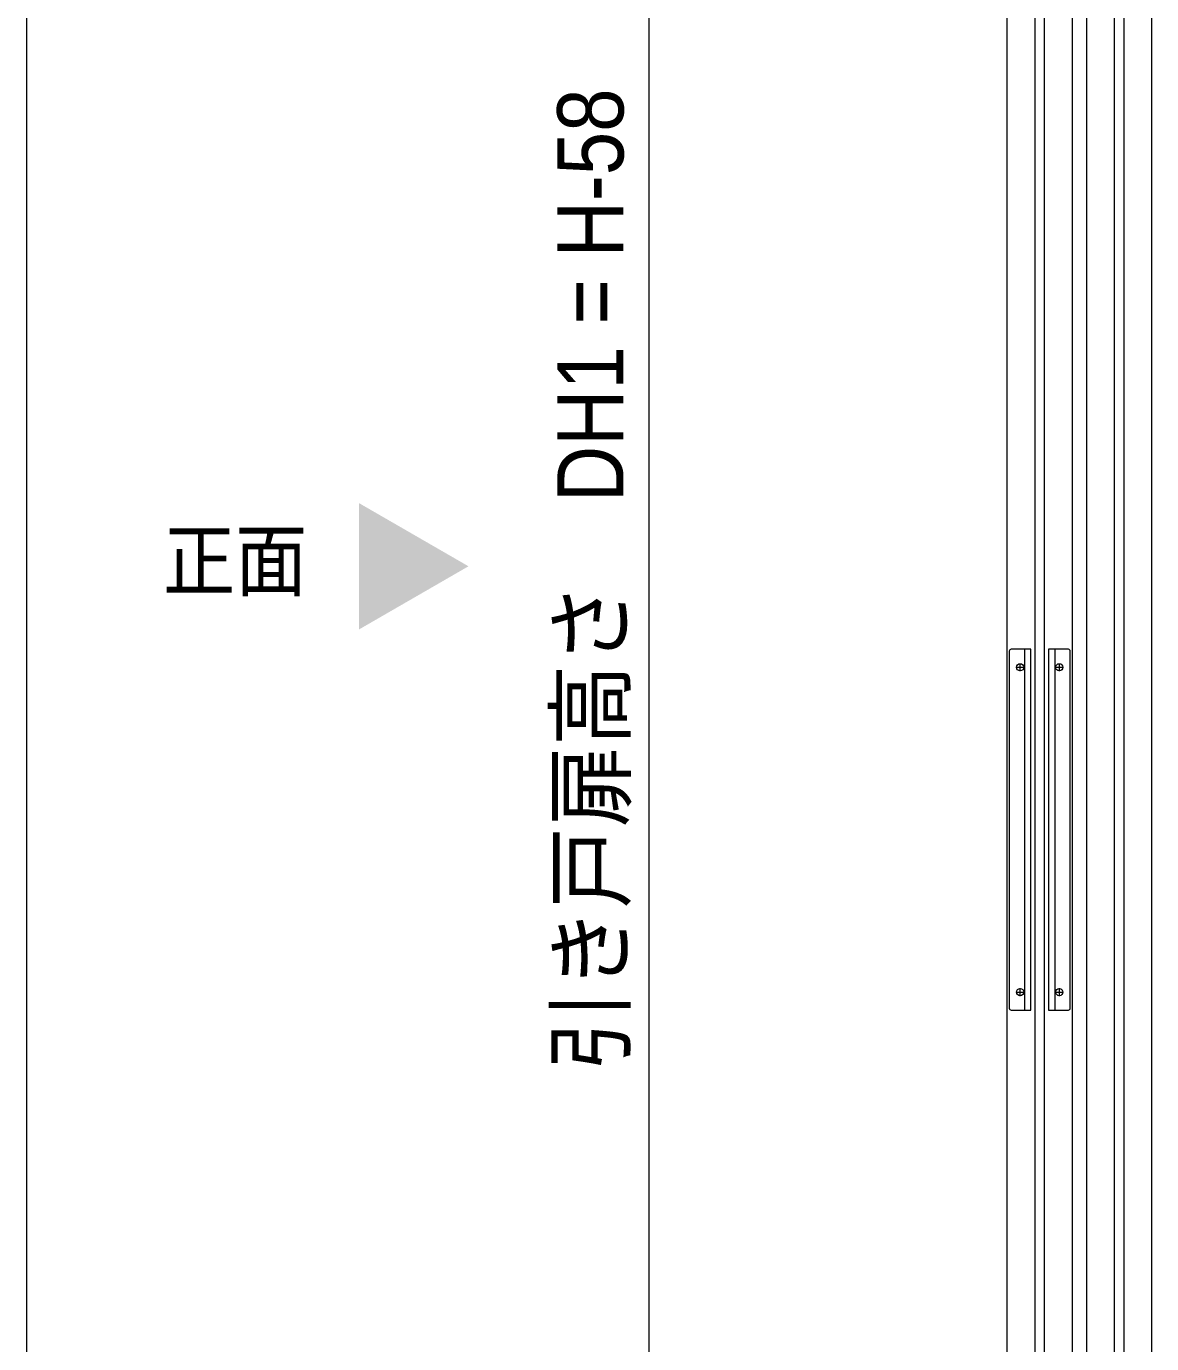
# Model space of a CAD drawing. Units: millimetres, scale not verified. Extents: x -6062 to 6062, y -3045 to 3045.
# Drawn here: x -870 to -246, y -1272 to -542 of the extents above; entities that cross this region are included whole.
import ezdxf
from ezdxf.enums import TextEntityAlignment as Align

# ---------------------------------------------------------------- set-up
doc = ezdxf.new("R2010")
doc.units = ezdxf.units.MM
doc.header["$LTSCALE"] = 20
for name, color, linetype, lineweight in [('0-0_2寸法-1', 7, 'Continuous', 9), ('0-3_2寸法-3', 7, 'Continuous', 9), ('0-4_3一般', 7, 'Continuous', 9)]:
    doc.layers.add(name, color=color, linetype=linetype, lineweight=lineweight)
doc.styles.add('ＭＳ ゴシック', font='')
doc.styles.add('ＭＳ Ｐゴシック', font='')
doc.styles.get('ＭＳ ゴシック').set_extended_font_data('MS Gothic')
doc.styles.get('ＭＳ Ｐゴシック').set_extended_font_data('MS PGothic')

# ---------------------------------------------------------------- blocks, each defined once
blk = doc.blocks.new('グループ-3')
at = {"layer": '0-4_3一般'}
blk.add_lwpolyline([(29229.3, 6100), (29949.3, 6100), (29949.3, -39680), (29229.3, -39680)], close=True, dxfattribs=at)
blk = doc.blocks.new('グループ-9')
at = {"layer": '0-4_3一般'}
for p, q in [((30109.3, -40000), (30109.3, 6840)), ((30829.3, 6840), (30829.3, -40000))]:
    blk.add_line(p, q, dxfattribs=at)
blk = doc.blocks.new('グループ-12')
at = {"layer": '0-4_3一般'}
for p, q in [((30419.3, -39120), (30419.3, 5960)), ((30519.3, 5960), (30519.3, -39120))]:
    blk.add_line(p, q, dxfattribs=at)
blk = doc.blocks.new('グループ-14')
at = {"layer": '0-4_3一般'}
for p, q in [((29252.3, -17760), (29252.3, -21720)), ((29422.3, -21740), (29422.3, -17740)), ((29756.3, -17740), (29756.3, -21740)), ((29926.3, -21720), (29926.3, -17760)), ((29328.3, -17940), (29416.3, -17940)), ((29372.3, -17984), (29372.3, -17896)), ((29762.3, -17940), (29850.3, -17940)), ((29806.3, -17896), (29806.3, -17984)), ((29328.3, -21540), (29416.3, -21540)), ((29372.3, -21584), (29372.3, -21496)), ((29762.3, -21540), (29850.3, -21540)), ((29806.3, -21496), (29806.3, -21584))]:
    blk.add_line(p, q, dxfattribs=at)
for points in [[(29272.3, -21740), (29492.3, -21740), (29492.3, -17740), (29272.3, -17740)], [(29906.3, -17740), (29686.3, -17740), (29686.3, -21740), (29906.3, -21740)]]:
    blk.add_lwpolyline(points, dxfattribs=at)
for centre in [(29372.3, -17940), (29806.3, -17940), (29372.3, -21540), (29806.3, -21540)]:
    blk.add_circle(centre, 40, dxfattribs=at)
for centre, start, end in [((29272.3, -17760), 135, 180), ((29272.3, -17760), 90, 135), ((29906.3, -17760), 45, 90), ((29906.3, -17760), 0, 45), ((29272.3, -21720), 180, 225), ((29272.3, -21720), 225, 270), ((29906.3, -21720), 270, 315), ((29906.3, -21720), 315, 0)]:
    blk.add_arc(centre, 20, start, end, dxfattribs=at)
blk = doc.blocks.new('グループ-22')
at = {"layer": '0-4_3一般'}
blk.add_lwpolyline([(29639.3, 5620), (29639.3, -39220), (29539.3, -39220), (29539.3, 5620)], close=True, dxfattribs=at)
blk = doc.blocks.new('グループ-25')
at = {"layer": '0-4_3一般'}
for name in ['グループ-9', 'グループ-3', 'グループ-12', 'グループ-22', 'グループ-14']:
    blk.add_blockref(name, (0, 0), dxfattribs=at)
blk = doc.blocks.new('グループ-26')
at = {"layer": '0-4_3一般'}
blk.add_blockref('グループ-25', (0, 0), dxfattribs=at)
blk = doc.blocks.new('グループ-61')
at = {"layer": '0-4_3一般'}
blk.add_line((18360, 6840), (18360, -40000), dxfattribs=at)
blk = doc.blocks.new('グループ-62')
at = {"layer": '0-4_3一般'}
blk.add_line((18360, 7000), (18360, -40000), dxfattribs=at)
blk = doc.blocks.new('グループ-63')
at = {"layer": '0-4_3一般'}
for name in ['グループ-61', 'グループ-62']:
    blk.add_blockref(name, (0, 0), dxfattribs=at)

msp = doc.modelspace()

# ---------------------------------------------------------------- linework, layer by layer
at = {"layer": '0-0_2寸法-1'}
msp.add_line((-524.54, 292.29), (-524.54, -1974.29), dxfattribs=at)
at = {"layer": '0-3_2寸法-3'}
msp.add_solid([(-685.28, -805.93), (-624.54, -841), (-685.28, -876.07)], dxfattribs=at)

# ---------------------------------------------------------------- block references
at = {"layer": '0-4_3一般', "xscale": 0.05, "yscale": 0.05}
for name in ['グループ-26', 'グループ-63']:
    msp.add_blockref(name, (-1787.5, 0), dxfattribs=at)

# ---------------------------------------------------------------- texts
at = {"layer": '0-0_2寸法-1', "style": 'ＭＳ Ｐゴシック', "width": 0.9}
msp.add_text('引き戸扉高さ\u3000DH1 = H-58', height=36.69, rotation=90, dxfattribs=at).set_placement((-527.65, -1120.73), align=Align.BOTTOM_LEFT)
at = {"layer": '0-3_2寸法-3', "style": 'ＭＳ ゴシック', "width": 0.9}
msp.add_text('正面', height=32.55, dxfattribs=at).set_placement((-793.76, -863.78), align=Align.BOTTOM_LEFT)

doc.saveas('drawing.dxf')
